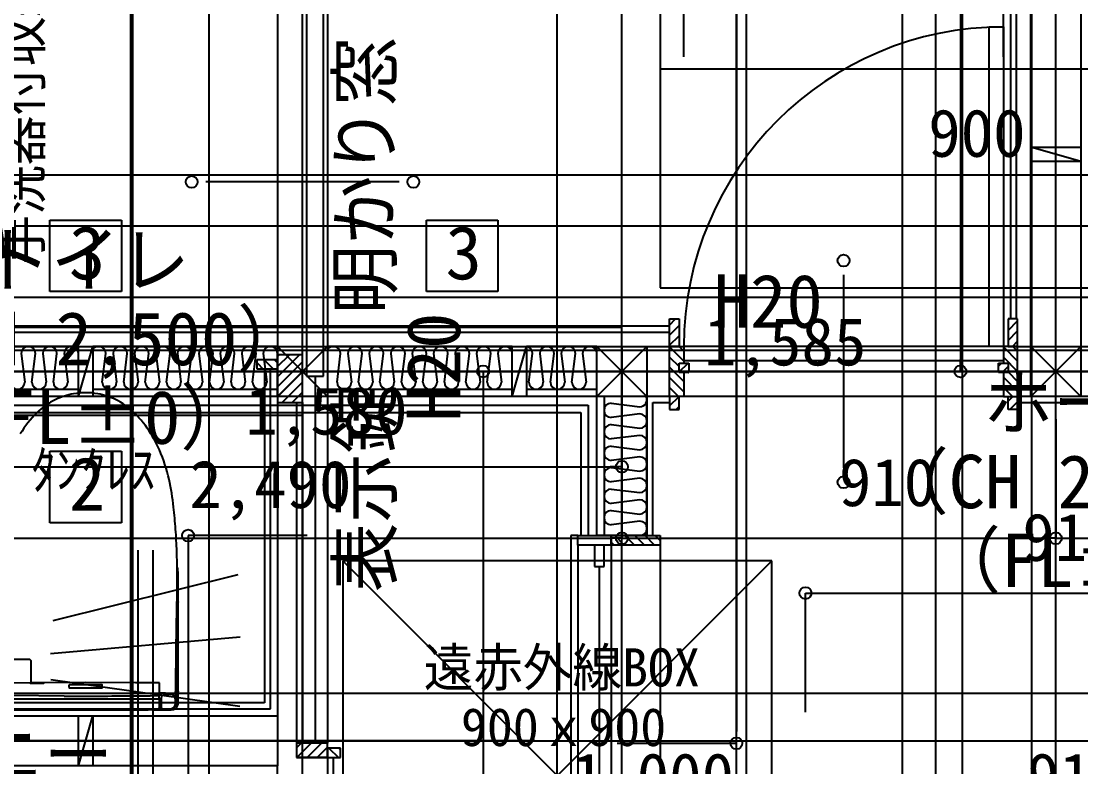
# Model space of a CAD drawing. Header units: metres. Extents: x 10861 to 26950, y 7268 to 22901.
# Drawn here: x 16245 to 18467, y 16101 to 17665 of the extents above; entities that cross this region are included whole.
import ezdxf

# ---------------------------------------------------------------- set-up
doc = ezdxf.new("R2010")
doc.units = ezdxf.units.M

msp = doc.modelspace()

# ---------------------------------------------------------------- linework, layer by layer
at = {"layer": 'COL_2F'}
for p, q in [((16782.2, 16877.5), (16782.2, 16982.5)), ((16782.2, 16982.5), (16887.2, 16982.5)), ((16887.2, 16877.5), (16782.2, 16982.5)), ((16782.2, 16877.5), (16887.2, 16982.5)), ((16887.2, 16982.5), (16887.2, 16877.5)), ((17452.2, 16877.5), (17452.2, 16982.5)), ((17452.2, 16982.5), (17557.2, 16982.5)), ((17557.2, 16877.5), (17452.2, 16982.5)), ((17452.2, 16877.5), (17557.2, 16982.5)), ((17557.2, 16982.5), (17557.2, 16877.5)), ((18362.2, 16877.5), (18362.2, 16982.5)), ((18362.2, 16982.5), (18467.2, 16982.5)), ((18467.2, 16877.5), (18362.2, 16982.5)), ((18362.2, 16877.5), (18467.2, 16982.5)), ((18467.2, 16982.5), (18467.2, 16877.5)), ((16887.2, 16877.5), (16782.2, 16877.5)), ((17557.2, 16877.5), (17452.2, 16877.5)), ((18467.2, 16877.5), (18362.2, 16877.5))]:
    msp.add_line(p, q, dxfattribs=at)
at = {"layer": 'GLID'}
for p, q in [((16474.6, 10010), (16474.6, 22205)), ((16474.6, 10010), (16474.6, 22205)), ((16474.6, 10010), (16474.6, 22205)), ((16478.7, 9325), (16478.7, 22205)), ((16478.7, 9325), (16478.7, 22205)), ((16478.7, 9325), (16478.7, 22205)), ((16638.6, 10010), (16638.6, 22205)), ((16638.6, 10010), (16638.6, 22205)), ((16638.6, 10010), (16638.6, 22205)), ((16834.7, 9325), (16834.7, 22205)), ((16834.7, 9325), (16834.7, 22205)), ((16834.7, 9325), (16834.7, 22205)), ((17369.1, 10010), (17369.1, 22205)), ((17369.1, 10010), (17369.1, 22205)), ((17369.1, 10010), (17369.1, 22205)), ((17504.7, 9325), (17504.7, 22205)), ((17504.7, 9325), (17504.7, 22205)), ((17504.7, 9325), (17504.7, 22205)), ((17744.7, 9325), (17744.7, 22205)), ((17744.7, 9325), (17744.7, 22205)), ((17744.7, 9325), (17744.7, 22205)), ((17766.3, 10010), (17766.3, 22205)), ((17766.3, 10010), (17766.3, 22205)), ((17766.3, 10010), (17766.3, 22205)), ((18093.3, 9325), (18093.3, 22205)), ((18093.3, 9325), (18093.3, 22205)), ((18093.3, 9325), (18093.3, 22205)), ((18163.4, 10010), (18163.4, 22205)), ((18163.4, 10010), (18163.4, 22205)), ((18163.4, 10010), (18163.4, 22205)), ((18218.8, 9325), (18218.8, 22205)), ((18218.8, 9325), (18218.8, 22205)), ((18218.8, 9325), (18218.8, 22205)), ((18364.3, 10010), (18364.3, 22205)), ((18364.3, 10010), (18364.3, 22205)), ((18364.3, 10010), (18364.3, 22205)), ((18414.7, 9325), (18414.7, 22205)), ((18414.7, 9325), (18414.7, 22205)), ((18414.7, 9325), (18414.7, 22205)), ((13514.7, 17342.4), (24358.1, 17342.4)), ((13514.7, 17342.4), (24358.1, 17342.4)), ((13514.7, 17342.4), (24358.1, 17342.4)), ((13514.7, 17235.6), (24358.1, 17235.6)), ((13514.7, 17235.6), (24358.1, 17235.6)), ((13514.7, 17235.6), (24358.1, 17235.6)), ((13953.4, 17085.6), (24358.1, 17085.6)), ((13953.4, 17085.6), (24358.1, 17085.6)), ((13953.4, 17085.6), (24358.1, 17085.6)), ((13801.7, 16974.5), (24358.1, 16974.5)), ((13801.7, 16974.5), (24358.1, 16974.5)), ((13801.7, 16974.5), (24358.1, 16974.5)), ((13514.7, 16930), (24358.1, 16930)), ((13514.7, 16930), (24358.1, 16930)), ((13514.7, 16930), (24358.1, 16930)), ((13514.7, 16255), (24358.1, 16255)), ((13514.7, 16255), (24358.1, 16255)), ((13514.7, 16255), (24358.1, 16255)), ((13514.7, 16155), (24358.1, 16155)), ((13514.7, 16155), (24358.1, 16155)), ((13514.7, 16155), (24358.1, 16155))]:
    msp.add_line(p, q, dxfattribs=at)
at = {"layer": 'WALL_BRACED_2F'}
for p, q in [((16304.7, 17097.5), (16304.7, 17247.5)), ((16304.7, 17247.5), (16454.7, 17247.5)), ((16454.7, 17247.5), (16454.7, 17097.5)), ((17094.7, 17097.5), (17094.7, 17247.5)), ((17094.7, 17247.5), (17244.7, 17247.5)), ((17244.7, 17247.5), (17244.7, 17097.5)), ((16454.7, 17097.5), (16304.7, 17097.5)), ((17244.7, 17097.5), (17094.7, 17097.5)), ((15924.7, 17022.5), (16834.7, 17022.5)), ((15924.7, 17022.5), (16834.7, 17022.5)), ((16834.7, 17022.5), (17504.7, 17022.5)), ((16834.7, 17022.5), (17504.7, 17022.5)), ((16834.7, 16837.5), (15924.7, 16837.5)), ((16834.7, 16837.5), (15924.7, 16837.5)), ((16304.7, 16612.5), (16304.7, 16762.5)), ((16304.7, 16762.5), (16454.7, 16762.5)), ((16454.7, 16762.5), (16454.7, 16612.5)), ((16454.7, 16612.5), (16304.7, 16612.5))]:
    msp.add_line(p, q, dxfattribs=at)
at = {"layer": 'WALL_NORMAL_1F'}
for p, q in [((16754.7, 16935), (16754.7, 16235)), ((16767.2, 16222.5), (16767.2, 16935)), ((16782.2, 16865), (16782.2, 16120)), ((16822.2, 16865), (16822.2, 16120)), ((16822.2, 16865), (16822.2, 16120)), ((16834.7, 16865), (16834.7, 16150)), ((16754.7, 16235), (16004.7, 16235)), ((15924.7, 16207.5), (16782.2, 16207.5)), ((15992.2, 16222.5), (16767.2, 16222.5)), ((16364.7, 16102.5), (16364.7, 16207.5)), ((16364.7, 16207.5), (16394.7, 16207.5)), ((16364.7, 16102.5), (16394.7, 16207.5)), ((16394.7, 16207.5), (16394.7, 16102.5)), ((16782.2, 16120), (16782.2, 16102.5)), ((16887.2, 16120), (16822.2, 16120)), ((16887.2, 16120), (16887.2, 15607.5)), ((16899.7, 15620), (16899.7, 16120)), ((16782.2, 16102.5), (15924.7, 16102.5)), ((16394.7, 16102.5), (16364.7, 16102.5)), ((16782.2, 15607.5), (16782.2, 16102.5))]:
    msp.add_line(p, q, dxfattribs=at)
at = {"layer": 'WALL_NORMAL_2F'}
for p, q in [((18319.7, 20120), (18319.7, 17040)), ((18332.2, 17040), (18332.2, 20120)), ((18362.2, 16982.5), (18362.2, 17777.5)), ((18467.2, 17777.5), (18467.2, 16982.5)), ((18362.2, 17370), (18362.2, 17400)), ((18362.2, 17400), (18467.2, 17400)), ((18467.2, 17370), (18362.2, 17400)), ((18467.2, 17400), (18467.2, 17370)), ((18467.2, 17370), (18362.2, 17370)), ((16007.2, 17012.5), (17604.7, 17012.5)), ((17604.7, 17025), (16019.7, 17025)), ((15977.2, 16982.5), (16782.2, 16982.5)), ((16364.7, 16877.5), (16364.7, 16982.5)), ((16364.7, 16982.5), (16394.7, 16982.5)), ((16364.7, 16877.5), (16394.7, 16982.5)), ((16394.7, 16982.5), (16394.7, 16877.5)), ((16887.2, 16982.5), (17452.2, 16982.5)), ((17274.7, 16877.5), (17274.7, 16982.5)), ((17274.7, 16982.5), (17304.7, 16982.5)), ((17274.7, 16877.5), (17304.7, 16982.5)), ((17304.7, 16982.5), (17304.7, 16877.5)), ((17557.2, 16982.5), (17604.7, 16982.5)), ((17604.7, 16877.5), (17604.7, 16982.5)), ((18334.7, 16877.5), (18334.7, 16982.5)), ((18334.7, 16982.5), (18362.2, 16982.5)), ((18467.2, 16982.5), (18509.7, 16982.5)), ((16782.2, 16877.5), (15977.2, 16877.5)), ((16394.7, 16877.5), (16364.7, 16877.5)), ((17452.2, 16877.5), (16887.2, 16877.5)), ((17304.7, 16877.5), (17274.7, 16877.5)), ((17452.2, 16585.8), (17452.2, 16877.5)), ((17557.2, 16877.5), (17557.2, 16585.8)), ((17604.7, 16877.5), (17557.2, 16877.5)), ((18362.2, 16877.5), (18334.7, 16877.5)), ((18509.7, 16877.5), (18467.2, 16877.5)), ((15854.2, 16859.5), (17434.2, 16859.5)), ((17434.2, 16859.5), (17434.2, 16585.8)), ((17569.7, 16865), (17604.7, 16865)), ((17569.7, 16585.8), (17569.7, 16865)), ((18334.7, 16865), (18509.7, 16865)), ((15838.2, 16843.5), (17418.2, 16843.5)), ((17418.2, 16843.5), (17418.2, 16585.8)), ((17557.2, 16585.8), (17452.2, 16585.8))]:
    msp.add_line(p, q, dxfattribs=at)
at = {"layer": 'カタログ部品(家具)_1F'}
for p, q in [((17585.1, 17765.9), (17585.1, 17564.5)), ((17585.1, 17564.5), (19385.1, 17564.5)), ((17585.1, 17564.5), (17585.1, 17105.1)), ((17585.1, 17105.1), (19385.1, 17105.1))]:
    msp.add_line(p, q, dxfattribs=at)
at = {"layer": 'カタログ部品(衛生設備)_1F'}
for p, q in [((16571.9, 16517.2), (16571.9, 16518.9)), ((16571.8, 16436.6), (16572.1, 16452.6)), ((16574.2, 16446.9), (16574.2, 16452)), ((16573, 16446.5), (16573.7, 16446.5)), ((16574, 16446.3), (16573, 16446.3)), ((16574.2, 16446.9), (16574.2, 16446.1)), ((16574.2, 16390.7), (16574.2, 16446)), ((16572.1, 16388.7), (16573.9, 16388.7)), ((16573.7, 16388.5), (16572.1, 16388.5)), ((16574.1, 16369), (16574.2, 16388)), ((16574.2, 16389), (16574.2, 16390.7)), ((16570.2, 16342.1), (16570.4, 16358.5)), ((16571.6, 16368.5), (16571.7, 16368.6)), ((16571.6, 16368.2), (16571.6, 16368.5)), ((16571.6, 16368.5), (16573.7, 16368.5)), ((16573.6, 16368.2), (16571.6, 16368.2)), ((16574.1, 16367.3), (16574.1, 16369)), ((16574.2, 16349.9), (16574.1, 16367.3)), ((16569.9, 16324.9), (16570.2, 16342.1)), ((16574.1, 16279.6), (16574.2, 16349.9)), ((16261.1, 16325.9), (16229.3, 16325.7)), ((16265.8, 16279.9), (16265.8, 16321.3)), ((16569.2, 16266.8), (16569.9, 16324.9)), ((16263.2, 16276.7), (16224.7, 16276.4)), ((16225.2, 16276.9), (16265.2, 16277.2)), ((16292.3, 16277), (16263.2, 16276.7)), ((16264.1, 16276.1), (16291.3, 16276.1)), ((16265.7, 16277.5), (16265.7, 16277.8)), ((16379.7, 16277.2), (16292.3, 16277)), ((16344.6, 16271.6), (16344.6, 16267.4)), ((16413.8, 16272.6), (16345.6, 16272.6)), ((16484.6, 16276.9), (16379.7, 16277.2)), ((16414.8, 16267.4), (16414.8, 16271.6)), ((16533.6, 16276.6), (16484.6, 16276.9)), ((16534.7, 16276.6), (16533.6, 16276.6)), ((16533.8, 16276.6), (16533.8, 16252.6)), ((16534.7, 16257.1), (16534.7, 16276.6)), ((16574.1, 16259.7), (16574.1, 16279.6)), ((16334.7, 16249.1), (16228.1, 16250)), ((16345.6, 16266.4), (16413.8, 16266.4)), ((16533.8, 16245.3), (16533.8, 16252.6)), ((16546.7, 16255.1), (16536.7, 16255.1)), ((16563.2, 16252.3), (16546.2, 16252.3)), ((16563, 16252.5), (16550.7, 16252.5)), ((16563.2, 16250), (16563.2, 16252.3)), ((16565.8, 16249.5), (16563.7, 16249.5)), ((16568.3, 16234.7), (16567.9, 16250.4)), ((16570.1, 16236.8), (16569.2, 16266.8)), ((16570.5, 16258.5), (16570.5, 16258.8)), ((16570.5, 16258.8), (16573.5, 16258.8)), ((16573.6, 16258.5), (16570.5, 16258.5)), ((16574.1, 16259.7), (16574.1, 16258)), ((16574.1, 16259.4), (16574.1, 16259.7)), ((16574.1, 16240.1), (16574.1, 16258)), ((16228.4, 16243.4), (16531, 16243.4)), ((16533.8, 16245.3), (16534.1, 16224.1)), ((16538.4, 16244.5), (16538.4, 16224.8)), ((16574.1, 16235), (16574.1, 16240.1)), ((16200.3, 16220), (16510.1, 16220)), ((16227.8, 16221.8), (16531.6, 16221.8)), ((16523.2, 16220), (16559.1, 16220)), ((16536.1, 16221.6), (16555.3, 16221.6)), ((16555.3, 16221.9), (16540.6, 16221.9))]:
    msp.add_line(p, q, dxfattribs=at)
for centre, radius, start, end in [((16382.3, 16736.3), 149.7, 115.8846, 134.4421), ((16379.8, 16740.6), 144.7, 100.2128, 115.7406), ((16379.9, 16740), 145.3, 90.0757, 100.2072), ((16379.5, 16740), 145.3, 79.7928, 89.9227), ((16379.6, 16740.6), 144.7, 64.2594, 79.7873), ((16377.1, 16736.3), 149.7, 45.558, 64.1153), ((16436.9, 16681.4), 227.1, 134.5874, 148.8218), ((16322.5, 16681.4), 227.1, 31.1782, 45.4126), ((16278, 16652.2), 280.3, 23.7975, 31.5713), ((16225, 16630.2), 337.7, 12.493, 23.5888), ((16027.2, 16586.2), 540.3, 6.2893, 12.514), ((15443.2, 16519.9), 1128, 4.0157, 6.3878), ((15296.7, 16506.4), 1275.2, 2.0636, 4.1602), ((15016.2, 16496.7), 1555.8, 0.8188, 2.0481), ((14982.3, 16496.4), 1589.7, -1.11, 0.8111), ((16567.4, 16514.9), 6, 1.5883, 42.0453), ((16566.8, 16514.2), 5.91, -1.4446, 30.3576), ((13532.9, 16513), 3039.8, -1.1395, 0.019), ((14427.3, 16455.7), 2146.9, -0.0993, 1.5838), ((10500.9, 16555.2), 6071.5, -1.13776, -0.84548), ((-4770609.7, 99745.4), 4787905.7, -0.9978487, -0.9970114), ((128094.2, 14443.7), 111540.3, 178.976218, 179.016362), ((18125.3, 16393.1), 1553.2, 178.0383, -179.8366), ((16579, 16445.5), 6.05, 170.7922, 172.7071), ((16573.8, 16446.9), 0.458, -90.1416, -1.3761), ((16574, 16446), 0.252, 34.8499, 90.0445), ((16573.9, 16446), 0.319, -2.1867, 32.5915), ((16579.7, 16389.5), 7.63, -173.6323, -172.1177), ((16573, 16388.4), 0.3, 89.7791, 160.5292), ((16573.7, 16388), 0.462, -0.9928, 90.2566), ((16573.9, 16388.9), 0.251, -90.0023, -36.4147), ((16573.9, 16388.9), 0.26, -36.4923, -11.2281), ((16573.4, 16389), 0.755, -9.3421, -0.3459), ((-533118831.4, 6757119.3), 533178013.4, -0.724397508, -0.724386738), ((20121.6, 16277.4), 3551.1, 178.5355, -179.6992), ((16573.2, 16368), 0.5, 105.2508, 156.4978), ((16573.6, 16367.7), 0.508, 16.2317, 89.8025), ((16573.7, 16368.9), 0.465, -90.128, 0.7395), ((16571.9, 16367.3), 2.27, -1.1809, 12.5811), ((16261.2, 16321.3), 4.63, 0.4001, 90.9793), ((16264.1, 16277.1), 1, -158.161, -90.0133), ((16265.2, 16278.1), 0.859, -90.2116, -74.0656), ((16265.4, 16277.6), 0.346, -74.74, -10.6258), ((16211, 16279.7), 54.8, -1.9651, 0.1624), ((16291.3, 16277.1), 1, -90.0142, -3.8417), ((16345.6, 16271.6), 1, 90, -180), ((16413.8, 16271.6), 1, 0, 90), ((16379.7, 33507.6), 17258.6, -90.14939, -89.9253), ((16345.6, 16267.4), 1, 180, -90), ((16221.7, 49786.4), 33537.8, -89.69161, -89.47112), ((16413.8, 16267.4), 1, -90, 0), ((16531.2, 16252.6), 2.54, -88.8972, -0.2145), ((16536.7, 16257.1), 2, 180, -89.9714), ((16546.2, 16244.5), 7.8, 90, -180), ((16546.7, 16251.5), 3.56, 75.2677, 90.0795), ((16546.9, 16252.2), 2.81, 57.8836, 75.5798), ((16547.8, 16253.5), 1.24, 40.2461, 58.8614), ((16550.7, 16254.5), 2, -174.9514, -90.0069), ((16563, 16252.3), 0.247, 2.7739, 84.7245), ((16563.7, 16250), 0.5, -180, -90), ((16565.8, 16251.6), 2.09, -89.8366, -40.8389), ((16565.4, 16251.9), 2.57, -40.5084, -23.3438), ((16562.7, 16252.8), 5.4, -21.3518, -9.5199), ((16565.2, 16249.3), 3, 29.3121, 31.2808), ((16567.3, 16250.5), 0.581, 8.6381, 25.9527), ((16566.2, 16250.3), 1.68, 1.509, 9.4187), ((16549.6, 16255.1), 18.7, -9.8766, -5.4434), ((16497.3, 16260.1), 71.3, -5.4384, -2.3865), ((16353.2, 16266.3), 215.5, -2.4445, -0.4963), ((16573.5, 16259.3), 0.502, -89.8774, -54.5615), ((16573.6, 16258), 0.497, 0.8069, 90.121), ((16573.5, 16259.3), 0.509, -54.6527, -18.2228), ((16572.9, 16259.4), 1.15, -15.7436, -0.8984), ((16531, 16243), 0.376, 59.5024, 89.4178), ((16531.1, 16243.2), 0.149, 14.7935, 64.1096), ((16531.3, 16246.1), 2.85, -90.2038, -57.9054), ((16531.8, 16245.4), 1.96, -59.8939, -1.703), ((16555.3, 16236.5), 14.9, -90.0212, 1.0486), ((16555.3, 16235.3), 13.4, -90.269, -46.7015), ((16559.1, 16235), 15, -89.9986, -11.0805), ((16556.1, 16234.4), 12.2, -46.5513, 1.4649), ((16559, 16235), 15, -11.0496, -0.036), ((16510, 16223.3), 3.29, -88.8124, -84.4016), ((16510.2, 16221), 1.01, -83.2914, -49.641), ((16516.2, 15973.7), 246.6, 88.7564, 91.2436), ((16522.2, 16221), 1.01, -130.4543, -98.7612), ((16522.3, 16221.8), 1.79, -97.9504, -90.847), ((16523.1, 16255.2), 35.2, -91.3719, -89.8642), ((16531.6, 16224.3), 2.49, -89.8884, -51.2817), ((16536.8, 16314.8), 93.1, -93.213, -90.4132), ((16531.5, 16224.3), 2.51, -51.2341, -3.4864), ((16536.5, 16224.5), 2.52, -170.7946, -152.9845), ((16538.4, 16225.3), 4.55, -154.8157, -135.3099), ((16536.3, 16223.1), 1.5, -138.1234, -96.7524), ((16541.4, 16224.8), 3, 179.9993, -104.5367)]:
    msp.add_arc(centre, radius, start, end, dxfattribs=at)
at = {"layer": 'データ 001_1F'}
for p, q in [((16834.7, 14350), (16834.7, 21840)), ((18214.7, 17805), (18214.7, 16955)), ((17504.7, 16980), (17504.7, 16730)), ((17504.7, 16980), (17504.7, 16980)), ((18214.7, 16930), (18214.7, 16955)), ((17213.4, 16930), (17213.4, 16905)), ((17463.4, 16930), (17463.4, 16930)), ((18464.7, 16930), (18214.7, 16930)), ((18214.7, 16930), (18214.7, 16930)), ((18464.7, 16930), (18464.7, 16930)), ((17213.4, 16905), (17213.4, 14528.1)), ((17504.7, 16830), (17504.7, 16580)), ((17504.7, 16830), (17504.7, 16830)), ((17504.7, 16830), (17504.7, 16830)), ((18414.7, 16830), (18414.7, 16580)), ((18414.7, 16830), (18414.7, 16830)), ((18414.7, 16830), (18414.7, 16830)), ((15949.7, 16730), (17479.7, 16730)), ((17504.7, 16730), (17479.7, 16730)), ((17504.7, 16730), (17504.7, 16730)), ((15039.7, 16580), (17479.7, 16580)), ((17504.7, 16580), (17479.7, 16580)), ((17504.7, 16580), (17504.7, 16580)), ((17504.7, 16580), (17529.7, 16580)), ((17529.7, 16580), (18389.7, 16580)), ((18414.7, 16580), (18389.7, 16580)), ((18414.7, 16580), (18414.7, 16580)), ((18414.7, 16580), (18439.7, 16580)), ((18439.7, 16580), (20209.7, 16580)), ((17819.1, 16532.6), (16919.1, 16532.6)), ((16919.1, 16532.6), (16919.1, 15632.6)), ((16919.1, 16532.6), (17819.1, 15632.6)), ((16919.1, 15632.6), (17819.1, 16532.6)), ((17819.1, 15632.6), (17819.1, 16532.6)), ((17322.3, 16155), (11602.5, 16155))]:
    msp.add_line(p, q, dxfattribs=at)
for centre in [(17213.4, 16930), (18214.7, 16930), (17504.7, 16730), (17504.7, 16580), (17504.7, 16580), (18414.7, 16580), (18414.7, 16580)]:
    msp.add_circle(centre, 12.5, dxfattribs=at)
at = {"layer": 'データ 001_2F'}
for p, q in [((17504.7, 10826.2), (17504.7, 21845)), ((18414.7, 16505.7), (18414.7, 21845)), ((18214.7, 17805), (18214.7, 16955)), ((17504.7, 16980), (17504.7, 16730)), ((17504.7, 16980), (17504.7, 16980)), ((18214.7, 16930), (18214.7, 16955)), ((26367.5, 16930), (11375, 16930)), ((17213.4, 16930), (17213.4, 16905)), ((17463.4, 16930), (17463.4, 16930)), ((18464.7, 16930), (18214.7, 16930)), ((18214.7, 16930), (18214.7, 16930)), ((18464.7, 16930), (18464.7, 16930)), ((17213.4, 16905), (17213.4, 14528.1)), ((17504.7, 16830), (17504.7, 16580)), ((17504.7, 16830), (17504.7, 16830)), ((17504.7, 16830), (17504.7, 16830)), ((18414.7, 16830), (18414.7, 16580)), ((18414.7, 16830), (18414.7, 16830)), ((18414.7, 16830), (18414.7, 16830)), ((15949.7, 16730), (17479.7, 16730)), ((17504.7, 16730), (17479.7, 16730)), ((17504.7, 16730), (17504.7, 16730)), ((15039.7, 16580), (17479.7, 16580)), ((17504.7, 16580), (17479.7, 16580)), ((17504.7, 16580), (17504.7, 16580)), ((17504.7, 16580), (17529.7, 16580)), ((17529.7, 16580), (18389.7, 16580)), ((18414.7, 16580), (18389.7, 16580)), ((18414.7, 16580), (18414.7, 16580)), ((18414.7, 16580), (18439.7, 16580)), ((18439.7, 16580), (20209.7, 16580))]:
    msp.add_line(p, q, dxfattribs=at)
for centre in [(17213.4, 16930), (18214.7, 16930), (17504.7, 16730), (17504.7, 16580), (17504.7, 16580), (18414.7, 16580), (18414.7, 16580)]:
    msp.add_circle(centre, 12.5, dxfattribs=at)
at = {"layer": 'データ 001_3F'}
for p, q in [((17504.7, 16930), (15924.7, 16930)), ((17504.7, 14503.1), (17504.7, 16930))]:
    msp.add_line(p, q, dxfattribs=at)
at = {"layer": 'ハンガーパイプ_2F'}
for p, q in [((16489, 16555), (16489, 14840)), ((16521, 16555), (16521, 14840)), ((16699.1, 16503.4), (16310.9, 16406.6)), ((16704.2, 16372.4), (16305.8, 16337.6)), ((16703.1, 16227.2), (16306.9, 16282.8))]:
    msp.add_line(p, q, dxfattribs=at)
at = {"layer": '建具(木製戸)_1F'}
for p, q in [((16782.2, 17735), (16782.2, 16965)), ((16843, 17735), (16843, 16920)), ((16879, 16920), (16879, 17735)), ((16887.2, 17735), (16887.2, 16150)), ((17744.7, 17710), (17744.7, 16175)), ((17037.2, 17327.5), (16632.2, 17327.5)), ((16834.7, 16965), (16782.2, 16965)), ((16782.2, 16965), (16782.2, 16865)), ((16782.2, 16918.8), (16828.4, 16965)), ((16782.2, 16940), (16807.2, 16965)), ((16782.2, 16961.3), (16786, 16965)), ((16834.7, 16865), (16834.7, 16965)), ((16739.7, 16955), (16782.2, 16955)), ((16739.7, 16935), (16739.7, 16955)), ((16739.7, 16947.8), (16752.5, 16935)), ((16753.7, 16955), (16773.7, 16935)), ((16775, 16955), (16782.2, 16947.8)), ((16782.2, 16955), (16782.2, 16935)), ((16782.2, 16897.6), (16834.7, 16950.1)), ((16782.2, 16935), (16739.7, 16935)), ((16782.2, 16876.4), (16834.7, 16928.9)), ((16843, 16920), (16879, 16920)), ((16861, 16920), (16861, 16150)), ((16792, 16865), (16834.7, 16907.7)), ((16813.2, 16865), (16834.7, 16886.5)), ((16782.2, 16865), (16834.7, 16865)), ((16834.4, 16865), (16834.7, 16865.3)), ((17889.7, 16215), (17889.7, 16465)), ((17889.7, 16465), (17914.7, 16465)), ((17914.7, 16465), (18774.7, 16465)), ((17889.7, 16215), (17889.7, 16215)), ((17744.7, 16150), (17744.7, 16175)), ((16887.2, 16150), (16822.2, 16150)), ((16822.2, 16150), (16822.2, 16120)), ((16822.2, 16140.3), (16831.9, 16150)), ((16823.1, 16120), (16853.1, 16150)), ((16844.3, 16120), (16874.3, 16150)), ((16865.5, 16120), (16887.2, 16141.7)), ((16887.2, 16120), (16887.2, 16150)), ((16914.7, 16140), (16887.2, 16140)), ((16887.2, 16140), (16887.2, 16120)), ((16889.9, 16140), (16909.9, 16120)), ((16911.1, 16140), (16914.7, 16136.4)), ((16914.7, 16120), (16914.7, 16140)), ((17494.7, 16150), (17744.7, 16150)), ((17494.7, 16150), (17494.7, 16150)), ((17744.7, 16150), (17744.7, 16150)), ((16822.2, 16120), (16887.2, 16120)), ((16886.8, 16120), (16887.2, 16120.4)), ((16887.2, 16121.5), (16888.7, 16120)), ((16887.2, 16120), (16914.7, 16120))]:
    msp.add_line(p, q, dxfattribs=at)
for centre in [(16602.2, 17327.5), (17067.2, 17327.5), (17889.7, 16465), (17744.7, 16150)]:
    msp.add_circle(centre, 12.5, dxfattribs=at)
at = {"layer": '建具(木製戸)_2F'}
for p, q in [((17634.7, 17590), (17634.7, 17840)), ((18304.7, 17590), (18304.7, 17840)), ((18274.7, 16982.5), (18274.7, 17652.5)), ((18274.7, 17652.5), (18304.7, 17652.5)), ((18304.7, 17652.5), (18304.7, 16982.5)), ((17634.7, 17590), (17634.7, 17590)), ((18304.7, 17590), (18304.7, 17590)), ((17969.7, 17132.5), (17969.7, 16727.5)), ((17604.7, 16982.5), (17604.7, 17040)), ((17604.7, 17040), (17624.7, 17040)), ((17604.7, 17027.3), (17617.4, 17040)), ((17604.7, 17006.1), (17624.7, 17026.1)), ((17624.7, 17040), (17624.7, 16982.5)), ((18314.7, 17040), (18314.7, 16982.5)), ((18334.7, 17040), (18314.7, 17040)), ((18314.7, 17037.3), (18317.4, 17040)), ((18314.7, 17016.1), (18334.7, 17036.1)), ((18334.7, 16982.5), (18334.7, 17040)), ((17604.7, 16984.9), (17624.7, 17004.9)), ((18314.7, 16994.9), (18334.7, 17014.9)), ((17604.7, 16877.5), (17604.7, 16982.5)), ((17604.7, 16982.5), (17634.7, 16982.5)), ((17624.7, 16982.5), (17604.7, 16982.5)), ((17604.7, 16981.2), (17634.7, 16951.2)), ((17623.5, 16982.5), (17624.7, 16983.7)), ((17624.6, 16982.5), (17634.7, 16972.4)), ((17634.7, 16982.5), (17634.7, 16947.5)), ((18304.7, 16982.5), (17634.7, 16982.5)), ((18304.7, 16982.5), (18274.7, 16982.5)), ((18304.7, 16982.5), (18304.7, 16947.5)), ((18334.7, 16982.5), (18304.7, 16982.5)), ((18304.7, 16981.2), (18334.7, 16951.2)), ((18314.7, 16982.5), (18334.7, 16982.5)), ((18323.6, 16982.5), (18334.7, 16993.6)), ((18324.6, 16982.5), (18334.7, 16972.4)), ((18334.7, 16877.5), (18334.7, 16982.5)), ((17604.7, 16960), (17624.7, 16940)), ((18304.7, 16960), (18334.7, 16930)), ((17604.7, 16938.8), (17634.7, 16908.8)), ((17624.7, 16928.8), (17643.4, 16947.5)), ((17624.7, 16927.5), (17624.7, 16947.5)), ((17624.7, 16947.5), (17644.7, 16947.5)), ((18304.7, 16952.5), (17634.7, 16952.5)), ((17644.7, 16947.5), (17644.7, 16927.5)), ((18294.7, 16941.2), (18301, 16947.5)), ((18294.7, 16927.5), (18294.7, 16947.5)), ((18294.7, 16947.5), (18314.7, 16947.5)), ((18302.2, 16927.5), (18314.7, 16940)), ((18314.7, 16947.5), (18314.7, 16927.5)), ((17604.7, 16917.5), (17634.7, 16887.5)), ((17644.7, 16927.5), (17624.7, 16927.5)), ((17634.7, 16927.5), (17634.7, 16877.5)), ((17644.6, 16927.5), (17644.7, 16927.6)), ((18314.7, 16927.5), (18294.7, 16927.5)), ((18304.7, 16927.5), (18304.7, 16877.5)), ((18304.7, 16917.6), (18334.7, 16887.6)), ((18314.7, 16928.8), (18334.7, 16908.8)), ((17604.7, 16896.3), (17623.5, 16877.5)), ((18304.7, 16896.4), (18323.6, 16877.5)), ((17634.7, 16877.5), (17604.7, 16877.5)), ((17624.7, 16877.5), (17604.7, 16877.5)), ((17604.7, 16877.5), (17604.7, 16850)), ((17604.7, 16857.6), (17624.6, 16877.5)), ((17624.7, 16850), (17624.7, 16877.5)), ((18304.7, 16877.5), (17634.7, 16877.5)), ((18304.7, 16877.5), (18334.7, 16877.5)), ((18314.7, 16850), (18314.7, 16877.5)), ((18314.7, 16877.5), (18334.7, 16877.5)), ((18314.7, 16867.6), (18324.6, 16877.5)), ((18334.7, 16877.5), (18334.7, 16850)), ((17604.7, 16850), (17624.7, 16850)), ((17618.3, 16850), (17624.7, 16856.4)), ((18334.7, 16850), (18314.7, 16850)), ((18318.3, 16850), (18334.7, 16866.4))]:
    msp.add_line(p, q, dxfattribs=at)
for centre in [(17969.7, 17162.5), (17969.7, 16697.5)]:
    msp.add_circle(centre, 12.5, dxfattribs=at)
msp.add_arc((18304.7, 16982.5), 670, 90, 180, dxfattribs=at)
at = {"layer": '建具(金属窓)_2F'}
for p, q in [((16844.7, 16585.8), (16594.7, 16585.8)), ((16594.7, 16585.8), (16594.7, 16560.8)), ((16844.7, 16585.8), (16844.7, 16585.8)), ((17412.2, 16585.8), (17397.2, 16585.8)), ((17397.2, 16585.8), (17397.2, 14895.8)), ((17412.2, 16565.8), (17412.2, 16585.8)), ((17412.2, 16585.8), (17482.2, 16585.8)), ((17482.2, 16585.8), (17482.2, 16565.8)), ((17482.2, 16565.8), (17482.2, 16585.8)), ((17482.2, 16585.8), (17584.7, 16585.8)), ((17509.6, 16565.8), (17489.6, 16585.8)), ((17530.8, 16565.8), (17510.8, 16585.8)), ((17552.1, 16565.8), (17532.1, 16585.8)), ((17573.3, 16565.8), (17553.3, 16585.8)), ((17584.7, 16575.6), (17574.5, 16585.8)), ((17584.7, 16585.8), (17584.7, 16565.8)), ((16594.7, 16560.8), (16594.7, 14920.8)), ((17482.2, 16565.8), (17412.2, 16565.8)), ((17412.2, 16565.8), (17412.2, 14915.8)), ((17447.2, 16565.8), (17447.2, 16520.8)), ((17467.2, 16565.8), (17447.2, 16565.8)), ((17467.2, 16520.8), (17467.2, 16565.8)), ((17488.4, 16565.8), (17482.2, 16572)), ((17482.2, 16565.8), (17482.2, 14915.8)), ((17584.7, 16565.8), (17482.2, 16565.8)), ((17584.7, 16565.8), (17584.7, 14915.8)), ((17447.2, 16520.8), (17467.2, 16520.8)), ((17457.2, 16520.8), (17457.2, 15763.3))]:
    msp.add_line(p, q, dxfattribs=at)
msp.add_circle((16594.7, 16585.8), 12.5, dxfattribs=at)
at = {"layer": '断熱材_2F'}
for p, q in [((16364.7, 16982.5), (15977.2, 16982.5)), ((16364.7, 16892.5), (16364.7, 16982.5)), ((16782.2, 16982.5), (16394.7, 16982.5)), ((16394.7, 16982.5), (16394.7, 16892.5)), ((16782.2, 16892.5), (16782.2, 16982.5)), ((17274.7, 16982.5), (16887.2, 16982.5)), ((16887.2, 16982.5), (16887.2, 16892.5)), ((17274.7, 16892.5), (17274.7, 16982.5)), ((17452.2, 16982.5), (17304.7, 16982.5)), ((17304.7, 16982.5), (17304.7, 16892.5)), ((17452.2, 16892.5), (17452.2, 16982.5)), ((16244.7, 16967.5), (16252.2, 16907.5)), ((16267.2, 16907.5), (16274.7, 16967.5)), ((16289.7, 16967.5), (16297.2, 16907.5)), ((16312.2, 16907.5), (16319.7, 16967.5)), ((16334.7, 16967.5), (16342.2, 16907.5)), ((16414.7, 16907.5), (16422.2, 16967.5)), ((16437.2, 16967.5), (16444.7, 16907.5)), ((16459.7, 16907.5), (16467.2, 16967.5)), ((16482.2, 16967.5), (16489.7, 16907.5)), ((16504.7, 16907.5), (16512.2, 16967.5)), ((16527.2, 16967.5), (16534.7, 16907.5)), ((16549.7, 16907.5), (16557.2, 16967.5)), ((16572.2, 16967.5), (16579.7, 16907.5)), ((16594.7, 16907.5), (16602.2, 16967.5)), ((16617.2, 16967.5), (16624.7, 16907.5)), ((16639.7, 16907.5), (16647.2, 16967.5)), ((16662.2, 16967.5), (16669.7, 16907.5)), ((16684.7, 16907.5), (16692.2, 16967.5)), ((16707.2, 16967.5), (16714.7, 16907.5)), ((16729.7, 16907.5), (16737.2, 16967.5)), ((16752.2, 16967.5), (16759.7, 16907.5)), ((16907.2, 16907.5), (16914.7, 16967.5)), ((16929.7, 16967.5), (16937.2, 16907.5)), ((16952.2, 16907.5), (16959.7, 16967.5)), ((16974.7, 16967.5), (16982.2, 16907.5)), ((16997.2, 16907.5), (17004.7, 16967.5)), ((17019.7, 16967.5), (17027.2, 16907.5)), ((17042.2, 16907.5), (17049.7, 16967.5)), ((17064.7, 16967.5), (17072.2, 16907.5)), ((17087.2, 16907.5), (17094.7, 16967.5)), ((17109.7, 16967.5), (17117.2, 16907.5)), ((17132.2, 16907.5), (17139.7, 16967.5)), ((17154.7, 16967.5), (17162.2, 16907.5)), ((17177.2, 16907.5), (17184.7, 16967.5)), ((17199.7, 16967.5), (17207.2, 16907.5)), ((17222.2, 16907.5), (17229.7, 16967.5)), ((17244.7, 16967.5), (17252.2, 16907.5)), ((17309.7, 16907.5), (17317.2, 16967.5)), ((17332.2, 16967.5), (17339.7, 16907.5)), ((17354.7, 16907.5), (17362.2, 16967.5)), ((17377.2, 16967.5), (17384.7, 16907.5)), ((17399.7, 16907.5), (17407.2, 16967.5)), ((17422.2, 16967.5), (17429.7, 16907.5)), ((15977.2, 16892.5), (16364.7, 16892.5)), ((16394.7, 16892.5), (16782.2, 16892.5)), ((16887.2, 16892.5), (17274.7, 16892.5)), ((17304.7, 16892.5), (17452.2, 16892.5)), ((17557.2, 16877.5), (17467.2, 16877.5)), ((17467.2, 16877.5), (17467.2, 16585.8)), ((17557.2, 16585.8), (17557.2, 16877.5)), ((17482.2, 16863.3), (17542.2, 16855.8)), ((17542.2, 16840.8), (17482.2, 16833.3)), ((17482.2, 16818.3), (17542.2, 16810.8)), ((17542.2, 16795.8), (17482.2, 16788.3)), ((17482.2, 16773.3), (17542.2, 16765.8)), ((17542.2, 16750.8), (17482.2, 16743.3)), ((17482.2, 16728.3), (17542.2, 16720.8)), ((17542.2, 16705.8), (17482.2, 16698.3)), ((17482.2, 16683.3), (17542.2, 16675.8)), ((17542.2, 16660.8), (17482.2, 16653.3)), ((17482.2, 16638.3), (17542.2, 16630.8)), ((17542.2, 16615.8), (17482.2, 16608.3)), ((17467.2, 16585.8), (17557.2, 16585.8))]:
    msp.add_line(p, q, dxfattribs=at)
for centre, start, end in [((16259.7, 16967.5), 0, 180), ((16304.7, 16967.5), 0, 180), ((16349.7, 16967.5), 0, 180), ((16407.2, 16967.5), 0, 146.6418), ((16452.2, 16967.5), 0, 180), ((16497.2, 16967.5), 0, 180), ((16542.2, 16967.5), 0, 180), ((16587.2, 16967.5), 0, 180), ((16632.2, 16967.5), 0, 180), ((16677.2, 16967.5), 0, 180), ((16722.2, 16967.5), 0, 180), ((16767.2, 16967.5), 0, 180), ((16899.7, 16967.5), 0, 146.2446), ((16944.7, 16967.5), 0, 180), ((16989.7, 16967.5), 0, 180), ((17034.7, 16967.5), 0, 180), ((17079.7, 16967.5), 0, 180), ((17124.7, 16967.5), 0, 180), ((17169.7, 16967.5), 0, 180), ((17214.7, 16967.5), 0, 180), ((17259.7, 16967.5), 0, 180), ((17302.2, 16967.5), 0, 80.4059), ((17347.2, 16967.5), 0, 180), ((17392.2, 16967.5), 0, 180), ((17437.2, 16967.5), 0, 180), ((16237.2, 16907.5), 180, 0), ((16282.2, 16907.5), 180, 0), ((16327.2, 16907.5), 180, 0), ((16429.7, 16907.5), 180, 0), ((16474.7, 16907.5), 180, 0), ((16519.7, 16907.5), 180, 0), ((16564.7, 16907.5), 180, 0), ((16609.7, 16907.5), 180, 0), ((16654.7, 16907.5), 180, 0), ((16699.7, 16907.5), 180, 0), ((16744.7, 16907.5), 180, 0), ((16922.2, 16907.5), 180, 0), ((16967.2, 16907.5), 180, 0), ((17012.2, 16907.5), 180, 0), ((17057.2, 16907.5), 180, 0), ((17102.2, 16907.5), 180, 0), ((17147.2, 16907.5), 180, 0), ((17192.2, 16907.5), 180, 0), ((17237.2, 16907.5), 180, 0), ((17324.7, 16907.5), 180, 0), ((17369.7, 16907.5), 180, 0), ((17414.7, 16907.5), 180, 0), ((17542.2, 16870.8), -90, 26.458), ((17482.2, 16848.3), 90, -90), ((17542.2, 16825.8), -90, 90), ((17482.2, 16803.3), 90, -90), ((17542.2, 16780.8), -90, 90), ((17482.2, 16758.3), 90, -90), ((17542.2, 16735.8), -90, 90), ((17482.2, 16713.3), 90, -90), ((17542.2, 16690.8), -90, 90), ((17482.2, 16668.3), 90, -90), ((17542.2, 16645.8), -90, 90), ((17482.2, 16623.3), 90, -90), ((17542.2, 16600.8), -90, 90)]:
    msp.add_arc(centre, 15, start, end, dxfattribs=at)
at = {"layer": '水平面_1F'}
for p, q in [((16782.2, 16102.5), (16684.7, 16102.5)), ((16782.2, 15950), (16782.2, 16102.5))]:
    msp.add_line(p, q, dxfattribs=at)

# ---------------------------------------------------------------- texts
at = {"layer": 'WALL_BRACED_2F'}
for s, p in [('3', (16344.7, 17123)), ('3', (17134.7, 17123)), ('2', (16344.7, 16638))]:
    msp.add_text(s, height=112, dxfattribs=at).set_placement(p)
at = {"layer": 'データ 001_1F'}
for s, height, p in [('手洗器付収納', 80, (16286.3, 17154.3)), ('表示錠\u3000明かり窓', 112, (17021.1, 16467.1)), ('H20', 112, (17165.4, 16824.8))]:
    msp.add_text(s, height=height, rotation=90, dxfattribs=at).set_placement(p)
for s, height, p in [('900', 100, (18147.2, 17380)), ('1,580', 100, (16714.7, 16797.5)), ('ﾀﾝｸﾚｽ', 80, (16265.6, 16684)), ('2,490', 100, (16597.2, 16643.3)), ('910', 100, (17959.7, 16647.5)), ('遠赤外線BOX', 80, (17089, 16269.2)), ('900ｘ900', 80, (17167, 16144.2)), ('1,000', 100, (17399.7, 16029.6)), ('910', 100, (18354.7, 16029.6))]:
    msp.add_text(s, height=height, dxfattribs=at).set_placement(p)
at = {"layer": 'データ 001_2F'}
for s, height, p in [('900', 100, (18147.2, 17380)), ('H20', 112, (17697.3, 17021.5)), ('1,580', 100, (16714.7, 16797.5)), ('2,490', 100, (16597.2, 16643.3)), ('910', 100, (17959.7, 16647.5)), ('バルコニー', 112, (15709.2, 16070.7))]:
    msp.add_text(s, height=height, dxfattribs=at).set_placement(p)
at = {"layer": '建具(木製戸)_1F'}
for s, p in [('1,585', (17677.2, 16942.5)), ('910', (18344.7, 16532.5))]:
    msp.add_text(s, height=100, dxfattribs=at).set_placement(p)
at = {"layer": '部屋_1F'}
for s, p in [('トイレ', (16161.2, 17108)), ('（CH 2,500）', (15942.7, 16943)), ('ホール', (18262.9, 16808)), ('（FL±0）', (16052, 16778)), ('（CH 2,500）', (18044.4, 16643)), ('（FL±0）', (18153.7, 16478))]:
    msp.add_text(s, height=112, dxfattribs=at).set_placement(p)

doc.saveas('drawing.dxf')
